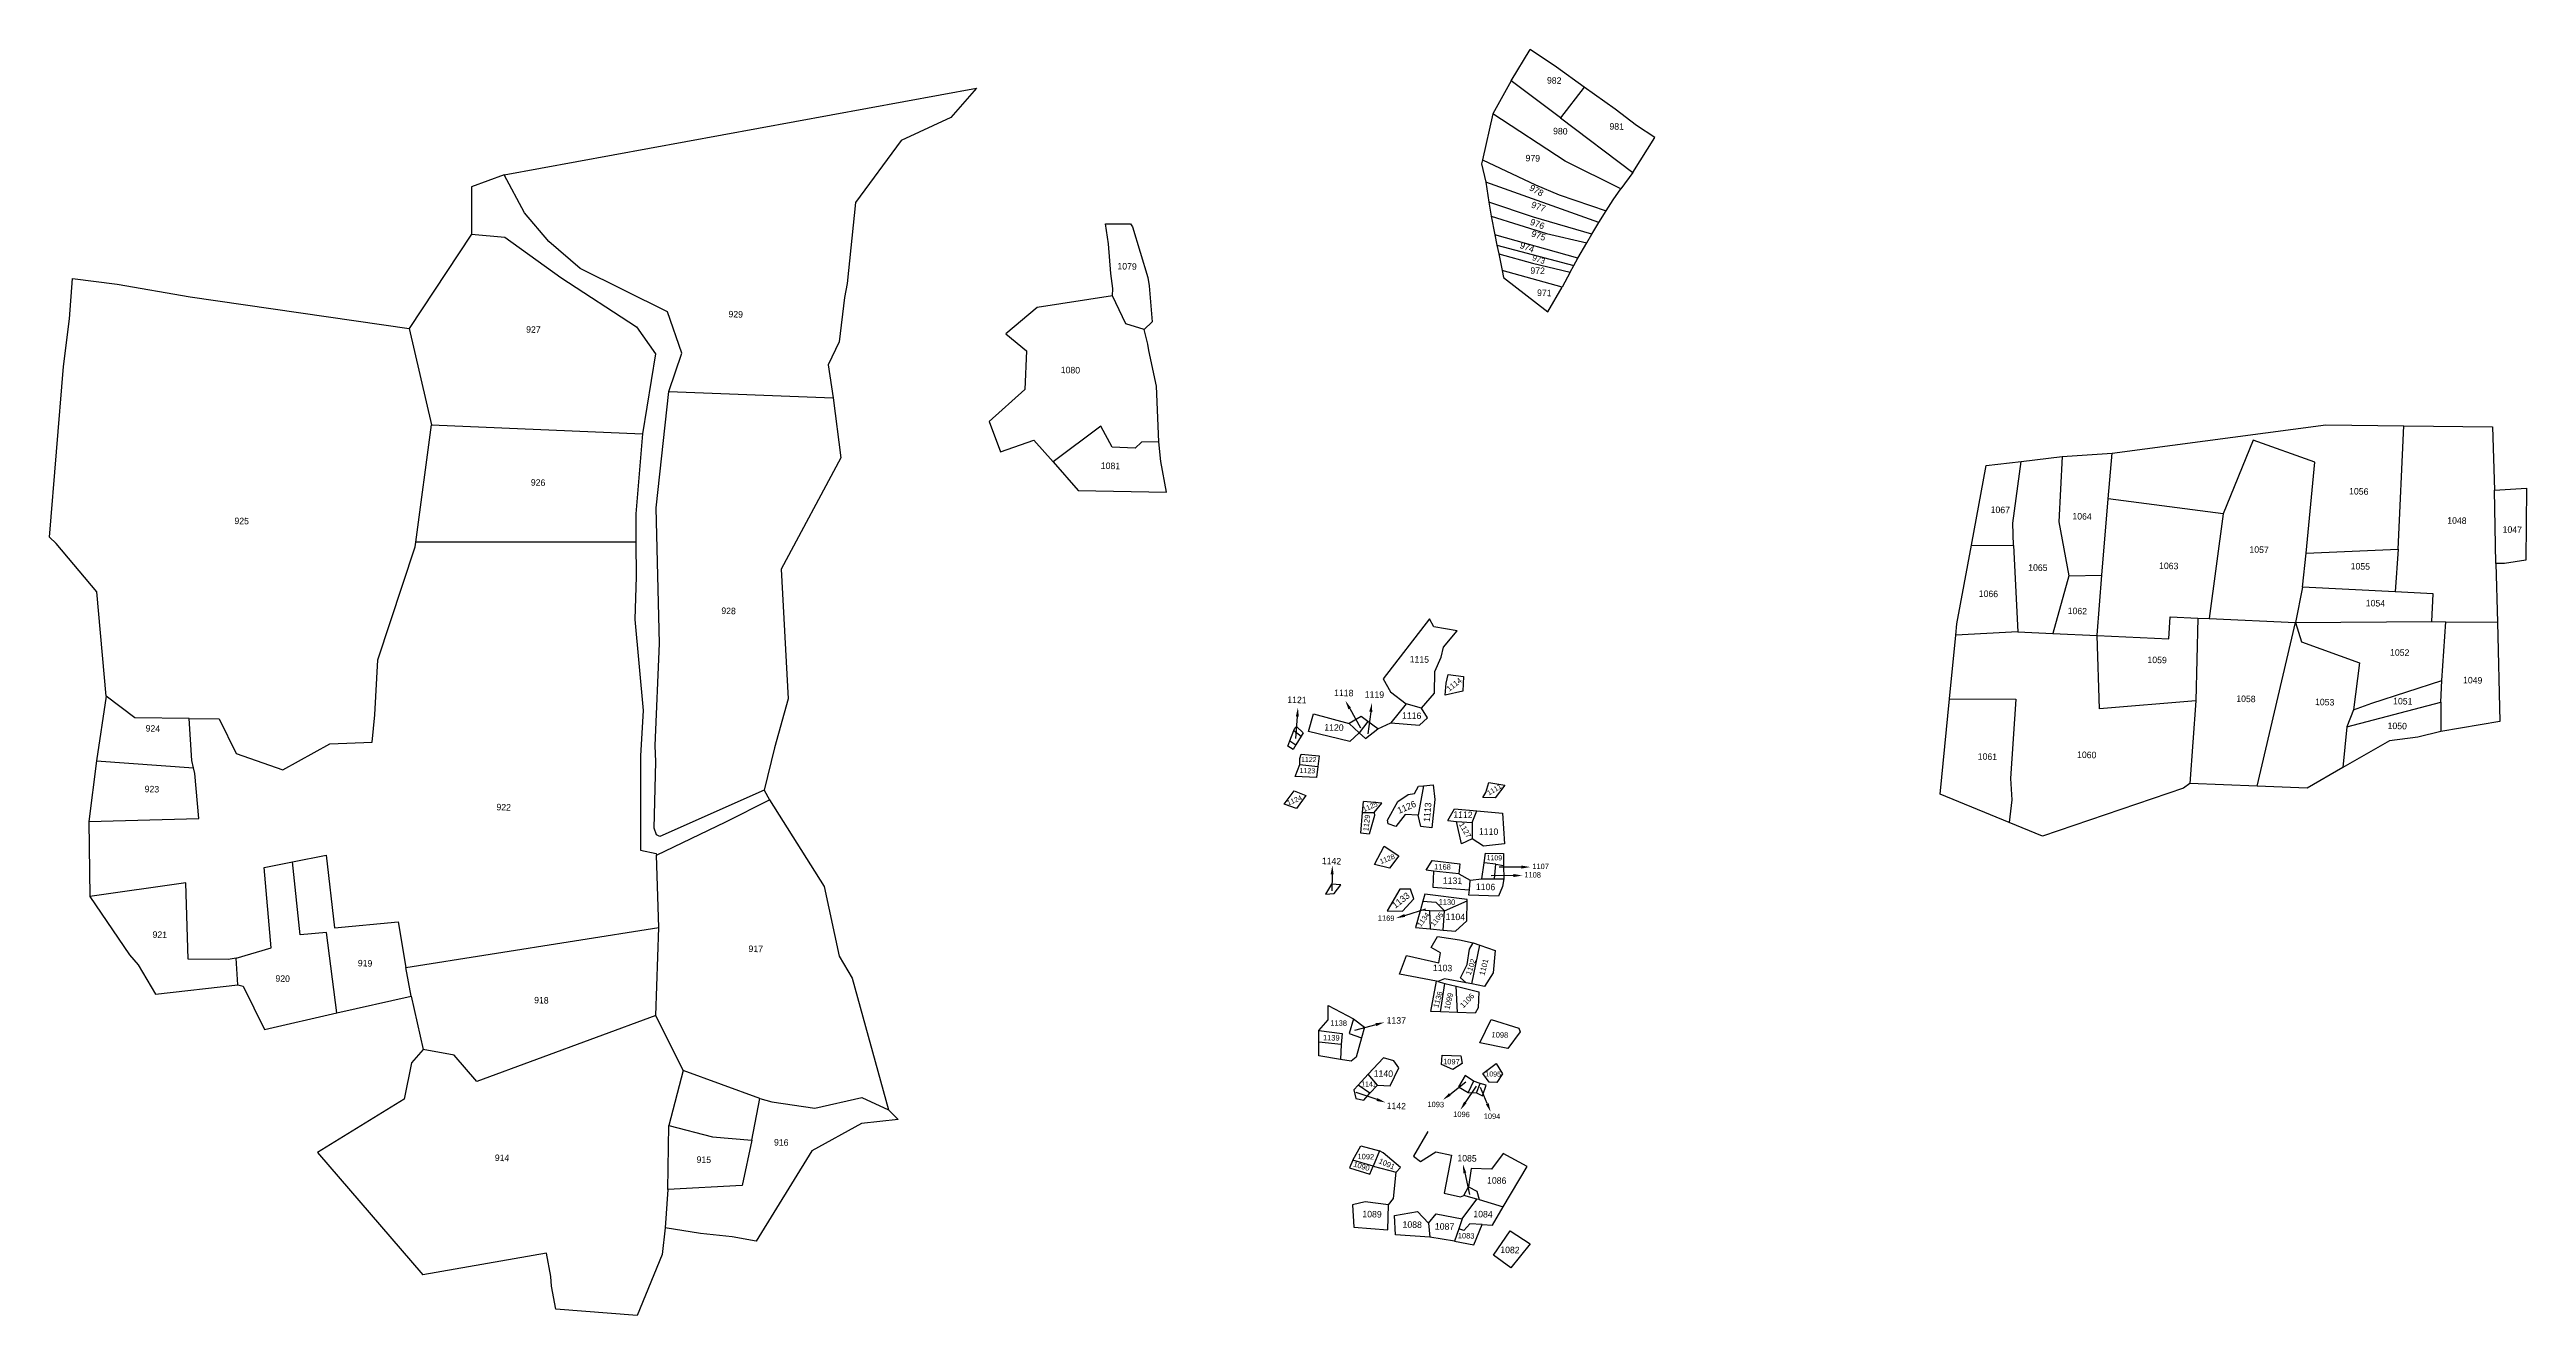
# Model space of a CAD drawing. Header units: metres. Extents: x 258455 to 262651, y 2177301 to 2183135.
# Drawn here: x 258455 to 259142, y 2180038 to 2180389 of the extents above; entities that cross this region are included whole.
import ezdxf

# ---------------------------------------------------------------- set-up
doc = ezdxf.new("R2010")
doc.units = ezdxf.units.M
for name, color, linetype in [('OFF', 1, 'Continuous'), ('POLY_PARCEL', 6, 'Continuous'), ('POLY_ROAD', 30, 'Continuous'), ('TEXT_PARCEL', 7, 'Continuous')]:
    doc.layers.add(name, color=color, linetype=linetype)
doc.styles.add('TEXT_MAP', font='', dxfattribs={"height": 1.8})
doc.styles.get('TEXT_MAP').set_extended_font_data('Kruti Dev 050')

msp = doc.modelspace()

# ---------------------------------------------------------------- linework, layer by layer
for points in [[(258815.59, 2180206.7), (258818.58, 2180201.33)], [(258821.41, 2180205.81), (258820.59, 2180199.72)], [(258801.05, 2180204.48), (258800.58, 2180198.36)], [(258810.72, 2180160.73), (258810.61, 2180156.15)], [(258860.95, 2180160.4), (258854.81, 2180160.35)], [(258863.16, 2180162.74), (258857.02, 2180162.69)], [(258830.82, 2180149.33), (258836.67, 2180151.18)], [(258822.79, 2180119.05), (258816.87, 2180117.44)], [(258843.35, 2180099.71), (258847.73, 2180103.16)], [(258847.64, 2180097.49), (258850.69, 2180102)], [(258853.7, 2180097.16), (258851.86, 2180101.61)], [(258823.15, 2180098.28), (258817.33, 2180100.24)], [(258847.49, 2180077.93), (258848.81, 2180071.93)]]:
    msp.add_lwpolyline(points)
for points in [[(258800.63, 2180204.51), (258801.24, 2180206.97), (258801.46, 2180204.45)], [(258815.23, 2180206.49), (258814.37, 2180208.88), (258815.95, 2180206.9)], [(258821, 2180205.86), (258821.75, 2180208.28), (258821.82, 2180205.75)], [(258810.3, 2180160.74), (258810.77, 2180163.23), (258811.13, 2180160.72)], [(258860.95, 2180160.82), (258863.45, 2180160.42), (258860.95, 2180159.98)], [(258863.16, 2180163.16), (258865.66, 2180162.76), (258863.16, 2180162.33)], [(258830.95, 2180148.93), (258828.44, 2180148.58), (258830.7, 2180149.73)], [(258822.68, 2180119.45), (258825.2, 2180119.7), (258822.9, 2180118.64)], [(258823.28, 2180098.68), (258825.51, 2180097.48), (258823.01, 2180097.89)], [(258843.61, 2180099.38), (258841.39, 2180098.17), (258843.1, 2180100.04)], [(258847.99, 2180097.26), (258846.24, 2180095.42), (258847.3, 2180097.72)], [(258854.08, 2180097.32), (258854.65, 2180094.85), (258853.31, 2180097)], [(258847.08, 2180077.84), (258846.95, 2180080.37), (258847.89, 2180078.02)]]:
    msp.add_solid(points)
at = {"layer": 'OFF'}
for p, q in [((258581.27, 2180354.66), (258712.1, 2180378.74)), ((259013.03, 2180276.57), (259026.89, 2180277.49)), ((258466.1, 2180175.41), (258466.42, 2180154.55))]:
    msp.add_line(p, q, dxfattribs=at)
at = {"layer": 'POLY_PARCEL'}
for p, q in [((258860.29, 2180380.73), (258865.6, 2180389.44)), ((258872.93, 2180384.56), (258865.6, 2180389.44)), ((258880.53, 2180379.03), (258872.93, 2180384.56)), ((258712.1, 2180378.74), (258705.04, 2180370.55)), ((258860.29, 2180380.73), (258855.22, 2180371.65)), ((258874.03, 2180370.47), (258860.29, 2180380.73)), ((258880.53, 2180379.03), (258874.03, 2180370.47)), ((258889.19, 2180372.87), (258880.53, 2180379.03)), ((258705.04, 2180370.55), (258691.29, 2180364.2)), ((258855.22, 2180371.65), (258852.34, 2180358.86)), ((258875.27, 2180358.5), (258855.22, 2180371.65)), ((258874.03, 2180370.47), (258894.01, 2180355.34)), ((258895.11, 2180368.37), (258889.19, 2180372.87)), ((258691.29, 2180364.2), (258678.62, 2180346.99)), ((258894.01, 2180355.34), (258900.15, 2180365.02)), ((258900.15, 2180365.02), (258895.11, 2180368.37)), ((258852.34, 2180358.86), (258852.08, 2180357.71)), ((258852.08, 2180357.71), (258853.31, 2180352.63)), ((258852.34, 2180358.86), (258867.08, 2180351.95)), ((258890.72, 2180350.82), (258875.27, 2180358.5)), ((258884.65, 2180341.47), (258853.31, 2180352.63)), ((258853.31, 2180352.63), (258854.17, 2180347.09)), ((258867.08, 2180351.95), (258873.67, 2180349.14)), ((258873.67, 2180349.14), (258886.7, 2180344.75)), ((258888.58, 2180347.74), (258890.72, 2180350.82)), ((258894.01, 2180355.34), (258890.72, 2180350.82)), ((258678.62, 2180346.99), (258676.26, 2180324.58)), ((258866.5, 2180342.98), (258854.17, 2180347.09)), ((258854.17, 2180347.09), (258854.76, 2180343.27)), ((258854.76, 2180343.27), (258870.08, 2180338.4)), ((258854.76, 2180343.27), (258855.82, 2180338.03)), ((258882.65, 2180338.28), (258866.5, 2180342.98)), ((258884.65, 2180341.47), (258886.7, 2180344.75)), ((258886.7, 2180344.75), (258888.58, 2180347.74)), ((258572.17, 2180338.27), (258554.91, 2180312.08)), ((258748.75, 2180335.6), (258747.89, 2180341.14)), ((258747.89, 2180341.14), (258754.86, 2180341.07)), ((258749.39, 2180327.34), (258748.75, 2180335.6)), ((258754.86, 2180341.07), (258755.36, 2180340.31)), ((258755.36, 2180340.31), (258759.61, 2180326.19)), ((258878.79, 2180331.62), (258855.82, 2180338.03)), ((258855.82, 2180338.03), (258856.4, 2180335.16)), ((258856.4, 2180335.16), (258877.68, 2180329.56)), ((258856.4, 2180335.16), (258856.87, 2180332.82)), ((258870.08, 2180338.4), (258881.26, 2180335.88)), ((258878.79, 2180331.62), (258881.26, 2180335.88)), ((258881.26, 2180335.88), (258882.65, 2180338.28)), ((258882.65, 2180338.28), (258884.65, 2180341.47)), ((258856.87, 2180332.82), (258866.27, 2180330.16)), ((258856.87, 2180332.82), (258857.81, 2180328.21)), ((258874.44, 2180323.51), (258857.81, 2180328.21)), ((258857.81, 2180328.21), (258858.2, 2180326.25)), ((258866.27, 2180330.16), (258876.68, 2180327.69)), ((258876.68, 2180327.69), (258877.68, 2180329.56)), ((258877.68, 2180329.56), (258878.79, 2180331.62)), ((258460.75, 2180314.8), (258461.6, 2180325.92)), ((258461.6, 2180325.92), (258473.99, 2180324.38)), ((258473.99, 2180324.38), (258494.18, 2180320.91)), ((258676.26, 2180324.58), (258675.54, 2180320.71)), ((258749.95, 2180323.17), (258749.39, 2180327.34)), ((258749.86, 2180321.16), (258749.95, 2180323.17)), ((258759.61, 2180326.19), (258759.97, 2180323.87)), ((258759.97, 2180323.87), (258760.82, 2180313.89)), ((258858.2, 2180326.25), (258870.51, 2180316.74)), ((258870.51, 2180316.74), (258874.44, 2180323.51)), ((258876.68, 2180327.69), (258874.44, 2180323.51)), ((258459.07, 2180301.56), (258460.75, 2180314.8)), ((258494.18, 2180320.91), (258554.91, 2180312.08)), ((258675.54, 2180320.71), (258674.07, 2180308.41)), ((258728.96, 2180317.87), (258720.28, 2180310.61)), ((258749.86, 2180321.16), (258728.96, 2180317.87)), ((258753.56, 2180313.41), (258749.86, 2180321.16)), ((258554.91, 2180312.08), (258561.05, 2180285.4)), ((258674.07, 2180308.41), (258670.99, 2180301.97)), ((258720.28, 2180310.61), (258725.96, 2180305.85)), ((258758.57, 2180311.84), (258753.56, 2180313.41)), ((258760.82, 2180313.89), (258758.57, 2180311.84)), ((258759.61, 2180307.75), (258758.57, 2180311.84)), ((258759.89, 2180306.01), (258759.61, 2180307.75)), ((258455.22, 2180254.18), (258459.07, 2180301.56)), ((258670.99, 2180301.97), (258672.39, 2180292.9)), ((258725.96, 2180305.85), (258725.52, 2180295.14)), ((258762.05, 2180296.08), (258759.89, 2180306.01)), ((258626.83, 2180294.62), (258672.39, 2180292.9)), ((258725.52, 2180295.14), (258715.68, 2180286.33)), ((258762.65, 2180280.64), (258762.05, 2180296.08)), ((258672.39, 2180292.9), (258674.56, 2180276.23)), ((258556.78, 2180252.83), (258561.05, 2180285.4)), ((258561.05, 2180285.4), (258619.54, 2180282.85)), ((258715.68, 2180286.33), (258718.76, 2180277.89)), ((258718.76, 2180277.89), (258728, 2180281.15)), ((258728, 2180281.15), (258733.37, 2180275.09)), ((258746.61, 2180285.04), (258733.37, 2180275.09)), ((258749.75, 2180279.17), (258746.61, 2180285.04)), ((258757.87, 2180280.57), (258756.15, 2180278.93)), ((258762.65, 2180280.64), (258757.87, 2180280.57)), ((258763.27, 2180275.18), (258762.65, 2180280.64)), ((259026.89, 2180277.49), (259086.13, 2180285.35)), ((259065.97, 2180281.09), (259057.7, 2180260.74)), ((259083.05, 2180275.04), (259065.97, 2180281.09)), ((259086.13, 2180285.35), (259107.79, 2180285.09)), ((259106.13, 2180250.88), (259107.79, 2180285.09)), ((259107.79, 2180285.09), (259132.3, 2180284.79)), ((259132.3, 2180284.79), (259132.85, 2180267.23)), ((258674.56, 2180276.23), (258658.02, 2180245.32)), ((258733.37, 2180275.09), (258740.35, 2180267.19)), ((258756.15, 2180278.93), (258749.75, 2180279.17)), ((258764.84, 2180266.73), (258763.27, 2180275.18)), ((258987.92, 2180252.05), (258991.98, 2180274.11)), ((258991.98, 2180274.11), (259001.68, 2180275.24)), ((258999.33, 2180258.11), (259001.68, 2180275.24)), ((259001.68, 2180275.24), (259013.03, 2180276.57)), ((259013.03, 2180276.57), (259012.13, 2180258.48)), ((259025.81, 2180264.88), (259026.89, 2180277.49)), ((259080.72, 2180249.76), (259083.05, 2180275.04)), ((258740.35, 2180267.19), (258764.84, 2180266.73)), ((259132.85, 2180267.23), (259141.73, 2180267.78)), ((259133.23, 2180246.96), (259132.85, 2180267.23)), ((259141.73, 2180267.78), (259141.55, 2180247.81)), ((259024, 2180243.7), (259025.81, 2180264.88)), ((259057.7, 2180260.74), (259025.81, 2180264.88)), ((259057.7, 2180260.74), (259053.77, 2180231.63)), ((258457.03, 2180252.44), (258455.22, 2180254.18)), ((258556.6, 2180251.51), (258556.78, 2180252.83)), ((258617.74, 2180252.88), (258556.78, 2180252.83)), ((258999.57, 2180251.9), (258999.33, 2180258.11)), ((259012.13, 2180258.48), (259014.93, 2180243.53)), ((258468.36, 2180239.05), (258457.03, 2180252.44)), ((258546.18, 2180220.21), (258556.6, 2180251.51)), ((258983.89, 2180230.15), (258987.92, 2180252.05)), ((258987.92, 2180252.05), (258999.57, 2180251.9)), ((258999.57, 2180251.9), (259000.73, 2180227.99)), ((259079.64, 2180240.39), (259080.72, 2180249.76)), ((259080.72, 2180249.76), (259106.13, 2180250.88)), ((259106.13, 2180250.88), (259105.37, 2180239.04)), ((259135.61, 2180246.9), (259133.23, 2180246.96)), ((259133.23, 2180246.96), (259133.66, 2180230.7)), ((259141.55, 2180247.81), (259135.61, 2180246.9)), ((258470.96, 2180210.17), (258468.36, 2180239.05)), ((258658.02, 2180245.32), (258659.98, 2180209.38)), ((259014.93, 2180243.53), (259010.49, 2180227.53)), ((259014.93, 2180243.53), (259024, 2180243.7)), ((259022.76, 2180227.03), (259024, 2180243.7)), ((259079.64, 2180240.39), (259077.69, 2180230.57)), ((259105.37, 2180239.04), (259079.64, 2180240.39)), ((259115.85, 2180238.49), (259105.37, 2180239.04)), ((259042.57, 2180226.01), (259043, 2180232.1)), ((259043, 2180232.1), (259050.64, 2180231.76)), ((259115.51, 2180230.83), (259115.85, 2180238.49)), ((258837.69, 2180231.57), (258824.89, 2180214.9)), ((258838.87, 2180229.35), (258837.69, 2180231.57)), ((258845.34, 2180228.25), (258838.87, 2180229.35)), ((258841.61, 2180223.76), (258845.34, 2180228.25)), ((258981.85, 2180209.37), (258983.58, 2180227.05)), ((258983.58, 2180227.05), (258983.89, 2180230.15)), ((259000.73, 2180227.99), (258983.58, 2180227.05)), ((259000.73, 2180227.99), (259010.49, 2180227.53)), ((259010.49, 2180227.53), (259022.77, 2180226.95)), ((259022.77, 2180226.95), (259022.76, 2180227.03)), ((259023.43, 2180206.61), (259022.77, 2180226.95)), ((259022.77, 2180226.95), (259042.57, 2180226.01)), ((259050.64, 2180231.76), (259050.1, 2180208.84)), ((259050.64, 2180231.76), (259053.77, 2180231.63)), ((259053.77, 2180231.63), (259077.69, 2180230.57)), ((259067.05, 2180185.18), (259077.69, 2180230.57)), ((259077.69, 2180230.57), (259115.51, 2180230.83)), ((259077.69, 2180230.57), (259079.38, 2180225.21)), ((259079.38, 2180225.21), (259095.43, 2180219.42)), ((259115.51, 2180230.83), (259119.37, 2180230.79)), ((259118.28, 2180214.5), (259119.37, 2180230.79)), ((259119.37, 2180230.79), (259133.66, 2180230.7)), ((259133.66, 2180230.7), (259134.39, 2180203.07)), ((258545.4, 2180204.99), (258546.18, 2180220.21)), ((258839.16, 2180216.95), (258840.97, 2180220.91)), ((258840.97, 2180220.91), (258841.61, 2180223.76)), ((259095.43, 2180219.42), (259093.81, 2180206.39)), ((258824.89, 2180214.9), (258826.91, 2180211.32)), ((258839.11, 2180210.94), (258839.16, 2180216.95)), ((258842.06, 2180210.4), (258842.32, 2180213.73)), ((258846.95, 2180211.52), (258842.06, 2180210.4)), ((258842.32, 2180213.73), (258842.86, 2180216.15)), ((258842.86, 2180216.15), (258847.14, 2180215.62)), ((258847.14, 2180215.62), (258846.95, 2180211.52)), ((259098.83, 2180208.23), (259118.28, 2180214.5)), ((259117.99, 2180208.5), (259118.28, 2180214.5)), ((258470.96, 2180210.17), (258468.22, 2180192.2)), ((258478.84, 2180204.1), (258470.96, 2180210.17)), ((258544.63, 2180197.4), (258545.4, 2180204.99)), ((258659.98, 2180209.38), (258656.2, 2180195.82)), ((258804.13, 2180200.32), (258805.52, 2180205.21)), ((258805.52, 2180205.21), (258815.44, 2180202.53)), ((258826.91, 2180211.32), (258831.27, 2180207.99)), ((258831.27, 2180207.99), (258826.94, 2180202.74)), ((258835.44, 2180206.83), (258831.27, 2180207.99)), ((258835.44, 2180206.83), (258839.11, 2180210.94)), ((258837.14, 2180204.12), (258835.44, 2180206.83)), ((258979.25, 2180182.96), (258981.85, 2180209.37)), ((258981.85, 2180209.37), (259000.18, 2180209.31)), ((259000.18, 2180209.31), (258998.7, 2180187.27)), ((259050.1, 2180208.84), (259023.43, 2180206.61)), ((259050.1, 2180208.84), (259048.4, 2180185.92)), ((259091.92, 2180201.61), (259117.99, 2180208.5)), ((259093.81, 2180206.39), (259091.92, 2180201.61)), ((259093.81, 2180206.39), (259098.83, 2180208.23)), ((259117.99, 2180208.5), (259118.01, 2180200.3)), ((258493.94, 2180203.93), (258478.84, 2180204.1)), ((258493.94, 2180203.93), (258502.28, 2180203.86)), ((258494.67, 2180192.27), (258493.94, 2180203.93)), ((258502.28, 2180203.86), (258506.93, 2180194.24)), ((258798.45, 2180196.31), (258799.02, 2180197.77)), ((258799.02, 2180197.77), (258800.13, 2180200.61)), ((258799.02, 2180197.77), (258800.67, 2180196.63)), ((258800.13, 2180200.61), (258800.39, 2180201.29)), ((258800.13, 2180200.61), (258802.17, 2180199.07)), ((258800.39, 2180201.29), (258800.84, 2180201.71)), ((258802.17, 2180199.07), (258800.67, 2180196.63)), ((258800.84, 2180201.71), (258802.71, 2180199.94)), ((258802.71, 2180199.94), (258802.17, 2180199.07)), ((258815.61, 2180197.57), (258804.13, 2180200.32)), ((258818.73, 2180204.46), (258815.44, 2180202.53)), ((258815.44, 2180202.53), (258818.24, 2180199.96)), ((258818.24, 2180199.96), (258815.61, 2180197.57)), ((258820.62, 2180203.11), (258818.24, 2180199.96)), ((258818.24, 2180199.96), (258819.92, 2180198.42)), ((258820.62, 2180203.11), (258818.73, 2180204.46)), ((258819.92, 2180198.42), (258823.42, 2180201.11)), ((258823.42, 2180201.11), (258820.62, 2180203.11)), ((258823.42, 2180201.11), (258826.94, 2180202.74)), ((258826.94, 2180202.74), (258834.9, 2180202.08)), ((258834.9, 2180202.08), (258837.14, 2180204.12)), ((259091.92, 2180201.61), (259090.86, 2180190.34)), ((259103.73, 2180197.73), (259090.86, 2180190.34)), ((259111.58, 2180198.74), (259103.73, 2180197.73)), ((259118.01, 2180200.3), (259111.58, 2180198.74)), ((259134.39, 2180203.07), (259118.01, 2180200.3)), ((258468.22, 2180192.2), (258466.1, 2180175.41)), ((258468.22, 2180192.2), (258495.12, 2180190.31)), ((258495.12, 2180190.31), (258494.67, 2180192.27)), ((258506.93, 2180194.24), (258519.9, 2180189.69)), ((258519.9, 2180189.69), (258532.91, 2180196.93)), ((258532.91, 2180196.93), (258544.63, 2180197.4)), ((258656.2, 2180195.82), (258653.31, 2180184.04)), ((258799.87, 2180195.32), (258798.45, 2180196.31)), ((258800.67, 2180196.63), (258799.87, 2180195.32)), ((258800.5, 2180187.84), (258801.8, 2180191.16)), ((258801.76, 2180192.84), (258802.17, 2180194.05)), ((258801.8, 2180191.16), (258801.76, 2180192.84)), ((258801.8, 2180191.16), (258806.74, 2180190.64)), ((258802.17, 2180194.05), (258807.12, 2180193.63)), ((258807.12, 2180193.63), (258806.74, 2180190.64)), ((258495.48, 2180188.71), (258495.12, 2180190.31)), ((258496.62, 2180176.21), (258495.48, 2180188.71)), ((258653.31, 2180184.04), (258654.8, 2180181.44)), ((258806.36, 2180187.63), (258800.5, 2180187.84)), ((258806.74, 2180190.64), (258806.36, 2180187.63)), ((258833.5, 2180183.16), (258834.62, 2180185.19)), ((258835.99, 2180185.31), (258834.58, 2180177.11)), ((258834.62, 2180185.19), (258835.99, 2180185.31)), ((258835.99, 2180185.31), (258838.75, 2180185.55)), ((258838.75, 2180185.55), (258839.18, 2180181.5)), ((258853.29, 2180183.39), (258854.12, 2180186.19)), ((258854.12, 2180186.19), (258858.6, 2180185.47)), ((258858.6, 2180185.47), (258855.93, 2180181.96)), ((258998.7, 2180187.27), (258999.14, 2180181.35)), ((259046.66, 2180184.67), (259007.6, 2180171.28)), ((259048.4, 2180185.92), (259046.66, 2180184.67)), ((259067.05, 2180185.18), (259048.4, 2180185.92)), ((259080.91, 2180184.63), (259067.05, 2180185.18)), ((259090.86, 2180190.34), (259080.91, 2180184.63)), ((258654.8, 2180181.44), (258669.96, 2180157.32)), ((258797.41, 2180180.19), (258800.17, 2180183.85)), ((258800.82, 2180178.96), (258797.41, 2180180.19)), ((258800.17, 2180183.85), (258803.42, 2180182.56)), ((258803.42, 2180182.56), (258800.82, 2180178.96)), ((258818.65, 2180172.14), (258819.17, 2180177.85)), ((258819.17, 2180177.85), (258819.39, 2180180.97)), ((258819.17, 2180177.85), (258822.37, 2180177.92)), ((258824.49, 2180180.46), (258819.39, 2180180.97)), ((258822.37, 2180177.92), (258824.49, 2180180.46)), ((258822.37, 2180177.92), (258822.43, 2180177.01)), ((258826.09, 2180175.79), (258828.88, 2180180.9)), ((258830.93, 2180177.35), (258828.41, 2180173.98)), ((258828.88, 2180180.9), (258831.74, 2180182.89)), ((258834.58, 2180177.11), (258830.93, 2180177.35)), ((258831.74, 2180182.89), (258833.5, 2180183.16)), ((258835.27, 2180173.97), (258834.58, 2180177.11)), ((258839.18, 2180181.5), (258838.31, 2180173.59)), ((258842.78, 2180175.62), (258844.61, 2180178.89)), ((258844.61, 2180178.89), (258850.78, 2180178.36)), ((258849.48, 2180175.08), (258850.78, 2180178.36)), ((258850.78, 2180178.36), (258857.93, 2180177.74)), ((258852.5, 2180182.04), (258853.29, 2180183.39)), ((258855.93, 2180181.96), (258852.5, 2180182.04)), ((258857.93, 2180177.74), (258858.51, 2180169.23)), ((258998.35, 2180175.09), (258979.25, 2180182.96)), ((258999.14, 2180181.35), (258998.35, 2180175.09)), ((258466.1, 2180175.41), (258496.62, 2180176.21)), ((258820.93, 2180171.86), (258818.65, 2180172.14)), ((258822.43, 2180177.01), (258820.93, 2180171.86)), ((258826.22, 2180174.72), (258826.09, 2180175.79)), ((258828.41, 2180173.98), (258826.22, 2180174.72)), ((258838.31, 2180173.59), (258835.27, 2180173.97)), ((258842.78, 2180175.62), (258845.21, 2180175.43)), ((258846.52, 2180169.21), (258845.21, 2180175.43)), ((258845.21, 2180175.43), (258849.48, 2180175.08)), ((258849.53, 2180170.59), (258846.52, 2180169.21)), ((258849.48, 2180175.08), (258849.53, 2180170.59)), ((258852.68, 2180168.57), (258849.53, 2180170.59)), ((259007.6, 2180171.28), (258998.35, 2180175.09)), ((258514.71, 2180162.63), (258522.59, 2180164.19)), ((258522.59, 2180164.19), (258531.85, 2180166.03)), ((258524.73, 2180143.94), (258522.59, 2180164.19)), ((258531.85, 2180166.03), (258534.23, 2180145.86)), ((258624.12, 2180145.95), (258623.46, 2180166.07)), ((258822.46, 2180163.43), (258825.17, 2180168.55)), ((258826.63, 2180162.41), (258822.46, 2180163.43)), ((258825.17, 2180168.55), (258829.22, 2180165.86)), ((258829.22, 2180165.86), (258826.63, 2180162.41)), ((258836.74, 2180161.86), (258838.48, 2180164.56)), ((258838.48, 2180164.56), (258846.09, 2180163.62)), ((258846.09, 2180163.62), (258845.79, 2180160.88)), ((258852.17, 2180159.51), (258852.84, 2180163.91)), ((258858.51, 2180169.23), (258852.68, 2180168.57)), ((258852.84, 2180163.91), (258853.25, 2180166.58)), ((258856.07, 2180163.54), (258852.84, 2180163.91)), ((258853.25, 2180166.58), (258858.2, 2180166.54)), ((258855.67, 2180159.48), (258856.07, 2180163.54)), ((258856.07, 2180163.54), (258858.23, 2180163.2)), ((258858.2, 2180166.54), (258858.23, 2180163.2)), ((258492.97, 2180158.35), (258466.42, 2180154.55)), ((258493.66, 2180137.19), (258492.97, 2180158.35)), ((258516.62, 2180140.39), (258514.71, 2180162.63)), ((258669.96, 2180157.32), (258674.1, 2180138.05)), ((258810.51, 2180157.99), (258808.84, 2180155.21)), ((258813.1, 2180157.85), (258810.51, 2180157.99)), ((258811.29, 2180155.38), (258813.1, 2180157.85)), ((258829.44, 2180156.65), (258825.95, 2180150.64)), ((258832.42, 2180156.58), (258829.44, 2180156.65)), ((258833.35, 2180153.97), (258832.42, 2180156.58)), ((258838.8, 2180161.64), (258836.74, 2180161.86)), ((258838.8, 2180161.64), (258838.61, 2180157.16)), ((258838.61, 2180157.16), (258848.75, 2180156.48)), ((258845.79, 2180160.88), (258838.8, 2180161.64)), ((258845.79, 2180160.88), (258848.95, 2180159.13)), ((258848.63, 2180154.95), (258848.75, 2180156.48)), ((258848.75, 2180156.48), (258848.95, 2180159.13)), ((258848.95, 2180159.13), (258852.17, 2180159.51)), ((258852.17, 2180159.51), (258855.67, 2180159.48)), ((258855.67, 2180159.48), (258858.26, 2180159.45)), ((258857.91, 2180157.32), (258856.86, 2180154.68)), ((258858.26, 2180159.45), (258857.91, 2180157.32)), ((258858.23, 2180163.2), (258858.26, 2180159.45)), ((258466.42, 2180154.55), (258477.4, 2180138.46)), ((258808.84, 2180155.21), (258811.29, 2180155.38)), ((258825.95, 2180150.64), (258830.22, 2180150.54)), ((258830.22, 2180150.54), (258833.35, 2180153.97)), ((258835.18, 2180150.9), (258833.85, 2180146.04)), ((258835.83, 2180153.31), (258835.18, 2180150.9)), ((258835.18, 2180150.9), (258837.72, 2180150.69)), ((258836.36, 2180155.24), (258835.83, 2180153.31)), ((258835.83, 2180153.31), (258839.43, 2180152.99)), ((258848.14, 2180153.74), (258836.36, 2180155.24)), ((258837.72, 2180150.69), (258837.9, 2180145.63)), ((258837.72, 2180150.69), (258841.89, 2180150.65)), ((258839.43, 2180152.99), (258841.89, 2180150.65)), ((258841.52, 2180145.27), (258841.89, 2180150.65)), ((258841.89, 2180150.65), (258848.14, 2180153.41)), ((258848.08, 2180147.84), (258848.14, 2180153.41)), ((258848.14, 2180153.41), (258848.14, 2180153.74)), ((258856.86, 2180154.68), (258848.63, 2180154.95)), ((258532, 2180144.61), (258524.73, 2180143.94)), ((258534.87, 2180122.32), (258532, 2180144.61)), ((258534.23, 2180145.86), (258551.81, 2180147.56)), ((258551.81, 2180147.56), (258553.95, 2180134.91)), ((258553.95, 2180134.91), (258624.12, 2180145.95)), ((258623.23, 2180121.61), (258624.12, 2180145.95)), ((258833.85, 2180146.04), (258837.9, 2180145.63)), ((258837.9, 2180145.63), (258841.52, 2180145.27)), ((258838.14, 2180140.41), (258839.89, 2180143.53)), ((258839.89, 2180143.53), (258846.04, 2180142.55)), ((258841.52, 2180145.27), (258844.88, 2180144.94)), ((258844.88, 2180144.94), (258848.08, 2180147.84)), ((258477.4, 2180138.46), (258479.83, 2180135.64)), ((258504.72, 2180137.11), (258493.66, 2180137.19)), ((258506.93, 2180137.53), (258504.72, 2180137.11)), ((258506.93, 2180137.53), (258516.62, 2180140.39)), ((258507.4, 2180130.06), (258506.93, 2180137.53)), ((258674.1, 2180138.05), (258677.7, 2180131.93)), ((258829.42, 2180133.07), (258831.29, 2180138.24)), ((258831.29, 2180138.24), (258840.25, 2180136.17)), ((258840.7, 2180138.98), (258838.14, 2180140.41)), ((258840.25, 2180136.17), (258840.7, 2180138.98)), ((258846.04, 2180142.55), (258849.76, 2180141.7)), ((258848.09, 2180135.75), (258848.8, 2180140.01)), ((258848.8, 2180140.01), (258849.76, 2180141.7)), ((258849.39, 2180130.34), (258851.64, 2180141.07)), ((258849.76, 2180141.7), (258851.64, 2180141.07)), ((258851.64, 2180141.07), (258855.89, 2180139.65)), ((258855.89, 2180139.65), (258855.36, 2180133.41)), ((258479.83, 2180135.64), (258484.57, 2180127.51)), ((258484.57, 2180127.51), (258507.4, 2180130.06)), ((258507.4, 2180130.06), (258508.88, 2180129.76)), ((258508.88, 2180129.76), (258514.84, 2180117.74)), ((258555.44, 2180126.94), (258553.95, 2180134.91)), ((258677.7, 2180131.93), (258687.73, 2180095.4)), ((258839.6, 2180131.07), (258829.42, 2180133.07)), ((258838.1, 2180122.73), (258839.6, 2180131.07)), ((258839.98, 2180130.99), (258839.6, 2180131.07)), ((258841.82, 2180131.79), (258839.98, 2180130.99)), ((258839.98, 2180130.99), (258841.95, 2180130.5)), ((258840.77, 2180122.62), (258841.95, 2180130.5)), ((258847.86, 2180130.64), (258841.82, 2180131.79)), ((258841.95, 2180130.5), (258845.07, 2180129.71)), ((258845.42, 2180122.42), (258845.07, 2180129.71)), ((258845.07, 2180129.71), (258851.35, 2180128.13)), ((258846.25, 2180132.06), (258848.09, 2180135.75)), ((258847.86, 2180130.64), (258846.25, 2180132.06)), ((258849.39, 2180130.34), (258847.86, 2180130.64)), ((258852.98, 2180129.66), (258849.39, 2180130.34)), ((258855.36, 2180133.41), (258852.98, 2180129.66)), ((258514.84, 2180117.74), (258534.87, 2180122.32)), ((258534.87, 2180122.32), (258555.44, 2180126.94)), ((258555.44, 2180126.94), (258558.8, 2180112.21)), ((258809.57, 2180120.41), (258809.59, 2180124.37)), ((258809.59, 2180124.37), (258816.6, 2180120.7)), ((258840.77, 2180122.62), (258838.1, 2180122.73)), ((258845.42, 2180122.42), (258840.77, 2180122.62)), ((258850.37, 2180122.21), (258845.42, 2180122.42)), ((258851.17, 2180123.72), (258850.37, 2180122.21)), ((258851.35, 2180128.13), (258851.17, 2180123.72)), ((258623.23, 2180121.61), (258573.64, 2180103.28)), ((258630.84, 2180106.34), (258623.23, 2180121.61)), ((258807.06, 2180117.42), (258809.57, 2180120.41)), ((258807.06, 2180114.22), (258807.06, 2180117.42)), ((258807.06, 2180117.42), (258813.52, 2180116.58)), ((258813.52, 2180116.58), (258813.22, 2180113.54)), ((258816.6, 2180120.7), (258815.43, 2180116.62)), ((258815.43, 2180116.62), (258818.85, 2180115.43)), ((258816.6, 2180120.7), (258819.67, 2180118.35)), ((258818.85, 2180115.43), (258817.34, 2180110.02)), ((258819.67, 2180118.35), (258818.85, 2180115.43)), ((258851.63, 2180114.03), (258854.75, 2180120.51)), ((258854.75, 2180120.51), (258862.47, 2180118.04)), ((258862.83, 2180117.04), (258859.44, 2180112.4)), ((258862.47, 2180118.04), (258862.83, 2180117.04)), ((258555.56, 2180108.43), (258553.49, 2180098.44)), ((258558.8, 2180112.21), (258555.56, 2180108.43)), ((258567.39, 2180110.56), (258558.8, 2180112.21)), ((258573.64, 2180103.28), (258567.39, 2180110.56)), ((258807.05, 2180110.41), (258807.06, 2180114.22)), ((258813.06, 2180109.4), (258807.05, 2180110.41)), ((258813.22, 2180113.54), (258807.06, 2180114.22)), ((258813.22, 2180113.54), (258813.06, 2180109.4)), ((258816.01, 2180108.91), (258813.06, 2180109.4)), ((258817.34, 2180110.02), (258816.01, 2180108.91)), ((258824.92, 2180109.89), (258820.74, 2180105.34)), ((258827.79, 2180108.99), (258824.92, 2180109.89)), ((258829.2, 2180107.05), (258827.79, 2180108.99)), ((258841.04, 2180107.99), (258841.24, 2180110.62)), ((258841.24, 2180110.62), (258846.36, 2180110.42)), ((258846.36, 2180110.42), (258846.76, 2180108.28)), ((258859.44, 2180112.4), (258851.63, 2180114.03)), ((258630.84, 2180106.34), (258626.91, 2180091.07)), ((258652.12, 2180098.62), (258630.84, 2180106.34)), ((258817.89, 2180102.24), (258816.7, 2180100.94)), ((258820.74, 2180105.34), (258817.89, 2180102.24)), ((258821.19, 2180100.02), (258817.89, 2180102.24)), ((258823.29, 2180102.31), (258820.74, 2180105.34)), ((258821.19, 2180100.02), (258823.29, 2180102.31)), ((258823.29, 2180102.31), (258826.79, 2180102.08)), ((258826.79, 2180102.08), (258829.2, 2180107.05)), ((258844.13, 2180106.62), (258841.04, 2180107.99)), ((258846.76, 2180108.28), (258844.13, 2180106.62)), ((258847.6, 2180104.94), (258845.77, 2180101.86)), ((258845.77, 2180101.86), (258848.4, 2180100.2)), ((258849.85, 2180103.36), (258847.6, 2180104.94)), ((258849.85, 2180103.36), (258848.4, 2180100.2)), ((258851.77, 2180102.78), (258849.85, 2180103.36)), ((258850.69, 2180100.14), (258851.77, 2180102.78)), ((258853.41, 2180102.29), (258851.77, 2180102.78)), ((258852.35, 2180099.34), (258853.41, 2180102.29)), ((258852.49, 2180105.51), (258856.14, 2180108.32)), ((258854.27, 2180103.11), (258852.49, 2180105.51)), ((258856.32, 2180103.06), (258854.27, 2180103.11)), ((258856.14, 2180108.32), (258857.91, 2180105.46)), ((258857.91, 2180105.46), (258856.32, 2180103.06)), ((258553.49, 2180098.44), (258529.48, 2180083.58)), ((258649.83, 2180087.03), (258652.12, 2180098.62)), ((258652.12, 2180098.62), (258655.46, 2180097.65)), ((258655.46, 2180097.65), (258667.37, 2180095.88)), ((258667.37, 2180095.88), (258680.4, 2180098.9)), ((258680.4, 2180098.9), (258687.73, 2180095.4)), ((258687.73, 2180095.4), (258690.45, 2180092.8)), ((258816.7, 2180100.94), (258817.25, 2180098.57)), ((258817.25, 2180098.57), (258819.45, 2180098.13)), ((258819.45, 2180098.13), (258821.19, 2180100.02)), ((258848.4, 2180100.2), (258850.69, 2180100.14)), ((258850.69, 2180100.14), (258852.35, 2180099.34)), ((258626.61, 2180073.32), (258626.91, 2180091.07)), ((258626.91, 2180091.07), (258638.97, 2180087.94)), ((258638.97, 2180087.94), (258649.83, 2180087.03)), ((258680.25, 2180091.67), (258666.47, 2180084.05)), ((258690.45, 2180092.8), (258680.25, 2180091.67)), ((258837.28, 2180089.39), (258833.23, 2180082.62)), ((258529.48, 2180083.58), (258558.68, 2180049.7)), ((258649.83, 2180087.03), (258647.2, 2180074.44)), ((258666.47, 2180084.05), (258651.12, 2180059.02)), ((258816.45, 2180081.47), (258815.49, 2180079.37)), ((258816.45, 2180081.47), (258818.67, 2180085.46)), ((258822.05, 2180079.82), (258816.45, 2180081.47)), ((258818.67, 2180085.46), (258823.83, 2180084.04)), ((258823.83, 2180084.04), (258822.05, 2180079.82)), ((258824.88, 2180083.56), (258823.83, 2180084.04)), ((258829.67, 2180079.41), (258824.88, 2180083.56)), ((258833.23, 2180082.62), (258835.18, 2180081.13)), ((258835.18, 2180081.13), (258839.43, 2180083.77)), ((258839.43, 2180083.77), (258843.84, 2180082.91)), ((258843.84, 2180082.91), (258841.76, 2180072.29)), ((258858.12, 2180083.31), (258854.9, 2180079.01)), ((258864.75, 2180079.73), (258858.12, 2180083.31)), ((258647.2, 2180074.44), (258626.61, 2180073.32)), ((258815.49, 2180079.37), (258821.18, 2180077.62)), ((258821.18, 2180077.62), (258822.05, 2180079.82)), ((258822.05, 2180079.82), (258828.49, 2180078.14)), ((258827.71, 2180070.84), (258828.49, 2180078.14)), ((258828.49, 2180078.14), (258829.67, 2180079.41)), ((258847.18, 2180071.72), (258848.53, 2180074.13)), ((258849.26, 2180079.14), (258848.53, 2180074.13)), ((258848.53, 2180074.13), (258850.79, 2180072.86)), ((258854.9, 2180079.01), (258849.26, 2180079.14)), ((258858.16, 2180068.54), (258864.75, 2180079.73)), ((258626.61, 2180073.32), (258625.88, 2180062.71)), ((258819.84, 2180069.96), (258816.31, 2180069.13)), ((258816.31, 2180069.13), (258816.77, 2180062.95)), ((258826.37, 2180069.12), (258819.84, 2180069.96)), ((258826.13, 2180062.16), (258826.37, 2180069.12)), ((258826.37, 2180069.12), (258827.71, 2180070.84)), ((258827.98, 2180066.15), (258834.34, 2180067.22)), ((258834.34, 2180067.22), (258837.46, 2180064.02)), ((258841.76, 2180072.29), (258846.31, 2180071.27)), ((258846.31, 2180071.27), (258847.18, 2180071.72)), ((258846.72, 2180065.18), (258850.84, 2180070.71)), ((258850.84, 2180070.71), (258847.18, 2180071.72)), ((258850.79, 2180072.86), (258851.42, 2180070.56)), ((258851.42, 2180070.56), (258850.84, 2180070.71)), ((258851.42, 2180070.56), (258858.16, 2180068.54)), ((258855.14, 2180063.42), (258858.16, 2180068.54)), ((258625.88, 2180062.71), (258625.05, 2180055.28)), ((258635.64, 2180061.17), (258625.88, 2180062.71)), ((258644.44, 2180060.23), (258635.64, 2180061.17)), ((258816.77, 2180062.95), (258826.13, 2180062.16)), ((258828.24, 2180060.74), (258827.98, 2180066.15)), ((258837.83, 2180060.13), (258828.24, 2180060.74)), ((258837.46, 2180064.02), (258839.58, 2180066.64)), ((258837.46, 2180064.02), (258837.83, 2180060.13)), ((258839.58, 2180066.64), (258846.72, 2180065.18)), ((258845.79, 2180062.41), (258844.67, 2180059.05)), ((258846.72, 2180065.18), (258845.79, 2180062.41)), ((258847.18, 2180062.01), (258845.79, 2180062.41)), ((258848.9, 2180063.79), (258847.18, 2180062.01)), ((258852.25, 2180063.6), (258848.9, 2180063.79)), ((258849.98, 2180058.02), (258852.25, 2180063.6)), ((258852.25, 2180063.6), (258855.14, 2180063.42)), ((258855.42, 2180055.1), (258860.08, 2180061.93)), ((258860.08, 2180061.93), (258865.64, 2180058.29)), ((258592.98, 2180055.67), (258558.68, 2180049.7)), ((258594.17, 2180049.19), (258592.98, 2180055.67)), ((258625.05, 2180055.28), (258618.13, 2180038.42)), ((258651.12, 2180059.02), (258644.44, 2180060.23)), ((258844.67, 2180059.05), (258837.83, 2180060.13)), ((258844.67, 2180059.05), (258849.98, 2180058.02)), ((258860.22, 2180051.64), (258855.42, 2180055.1)), ((258865.64, 2180058.29), (258860.22, 2180051.64)), ((258594.33, 2180046.52), (258594.17, 2180049.19)), ((258595.55, 2180040.21), (258594.33, 2180046.52)), ((258618.13, 2180038.42), (258595.55, 2180040.21))]:
    msp.add_line(p, q, dxfattribs=at)
at = {"layer": 'POLY_ROAD'}
for p, q in [((258572.22, 2180351.36), (258572.17, 2180338.27)), ((258581.27, 2180354.66), (258572.22, 2180351.36)), ((258586.85, 2180344.16), (258581.27, 2180354.66)), ((258593.62, 2180336.22), (258586.85, 2180344.16)), ((258572.17, 2180338.27), (258581.4, 2180337.4)), ((258581.4, 2180337.4), (258596.9, 2180326.22)), ((258602.3, 2180328.68), (258593.62, 2180336.22)), ((258626.46, 2180316.73), (258602.3, 2180328.68)), ((258596.9, 2180326.22), (258617.92, 2180312.54)), ((258630.47, 2180305.2), (258626.46, 2180316.73)), ((258617.92, 2180312.54), (258623.21, 2180305.1)), ((258623.21, 2180305.1), (258619.54, 2180282.85)), ((258626.83, 2180294.62), (258630.47, 2180305.2)), ((258623.34, 2180262.38), (258626.83, 2180294.62)), ((258619.54, 2180282.85), (258617.71, 2180260.73)), ((258617.71, 2180260.73), (258617.74, 2180252.88)), ((258624.3, 2180224.72), (258623.34, 2180262.38)), ((258617.74, 2180252.88), (258617.78, 2180243.35)), ((258617.78, 2180243.35), (258617.44, 2180231.39)), ((258617.44, 2180231.39), (258619.76, 2180206.14)), ((258623.1, 2180196.47), (258624.3, 2180224.72)), ((258619.76, 2180206.14), (258618.99, 2180193.57)), ((258618.99, 2180193.57), (258619.03, 2180167.42)), ((258622.8, 2180173.57), (258623.29, 2180191.89)), ((258623.29, 2180191.89), (258623.1, 2180196.47)), ((258653.31, 2180184.04), (258624.41, 2180171.22)), ((258642.64, 2180175.25), (258654.8, 2180181.44)), ((258623.47, 2180171.72), (258622.8, 2180173.57)), ((258623.46, 2180166.07), (258642.64, 2180175.25)), ((258624.41, 2180171.22), (258623.47, 2180171.72)), ((258619.03, 2180167.42), (258623.35, 2180166.55)), ((258623.35, 2180166.55), (258623.46, 2180166.07))]:
    msp.add_line(p, q, dxfattribs=at)

# ---------------------------------------------------------------- texts
at = {"layer": 'TEXT_PARCEL', "style": 'TEXT_MAP'}
for s, height, rotation, p in [('982', 1.8, 358.65644, (258870.23, 2180380)), ('980', 1.8, 358.65644, (258871.93, 2180365.95)), ('981', 1.8, 358.65644, (258887.55, 2180367.25)), ('979', 1.8, 358.65644, (258864.3, 2180358.44)), ('978', 1.8, 330.77835, (258865.18, 2180350.56)), ('976', 1.8, 339.64513, (258865.4, 2180340.92)), ('977', 1.8, 340.2354, (258865.72, 2180345.69)), ('974', 1.8, 340.2354, (258862.56, 2180334.44)), ('975', 1.8, 340.74209, (258865.73, 2180337.67)), ('1079', 1.8, 358.65644, (258751.18, 2180328.48)), ('972', 1.8, 358.65644, (258865.64, 2180327.27)), ('973', 1.6, 340.85106, (258866.04, 2180331.08)), ('971', 1.8, 358.65644, (258867.49, 2180321.12)), ('929', 1.8, 358.65644, (258643.38, 2180315.18)), ('927', 1.8, 358.65644, (258587.3, 2180310.93)), ('1080', 1.8, 358.65644, (258735.48, 2180299.72)), ('1081', 1.8, 358.65644, (258746.58, 2180273.17)), ('926', 1.8, 358.65644, (258588.61, 2180268.52)), ('1056', 1.8, 358.65644, (259092.56, 2180266.09)), ('925', 1.8, 358.65644, (258506.45, 2180257.86)), ('1067', 1.8, 358.65644, (258993.2, 2180260.96)), ('1064', 1.8, 358.65644, (259015.87, 2180259.16)), ('1048', 1.8, 358.65644, (259119.76, 2180257.99)), ('1047', 1.8, 358.65644, (259135.1, 2180255.49)), ('1065', 1.8, 358.65644, (259003.62, 2180244.95)), ('1063', 1.8, 358.65644, (259039.88, 2180245.43)), ('1057', 1.8, 358.65644, (259064.94, 2180249.93)), ('1055', 1.8, 358.65644, (259092.99, 2180245.3)), ('1066', 1.8, 358.65644, (258989.91, 2180237.69)), ('928', 1.8, 358.65644, (258641.4, 2180232.94)), ('1062', 1.8, 358.65644, (259014.56, 2180232.91)), ('1054', 1.8, 358.65644, (259097.18, 2180235.08)), ('1115', 1.8, 358.65644, (258832.19, 2180219.5)), ('1059', 1.8, 358.65644, (259036.67, 2180219.35)), ('1052', 1.8, 358.65644, (259103.91, 2180221.41)), ('1118', 1.8, 358.65644, (258811.25, 2180210.2)), ('1119', 1.8, 358.65644, (258819.74, 2180209.76)), ('1114', 1.5, 37.92807, (258843.17, 2180211.35)), ('1049', 1.8, 358.65644, (259124.13, 2180213.73)), ('1121', 1.8, 358.65644, (258798.26, 2180208.27)), ('1116', 1.8, 358.65644, (258830.06, 2180203.91)), ('1058', 1.8, 358.65644, (259061.29, 2180208.56)), ('1053', 1.8, 358.65644, (259083.11, 2180207.66)), ('1051', 1.8, 358.65644, (259104.76, 2180207.9)), ('924', 1.8, 358.65644, (258481.84, 2180200.33)), ('1120', 1.8, 358.65644, (258808.52, 2180200.62)), ('1050', 1.8, 358.65644, (259103.22, 2180201.05)), ('1122', 1.4, 358.65644, (258802.08, 2180191.94)), ('1061', 1.8, 358.65644, (258989.63, 2180192.54)), ('1060', 1.8, 358.65644, (259017.15, 2180193.03)), ('923', 1.8, 358.65644, (258481.57, 2180183.52)), ('1123', 1.4, 358.65644, (258801.7, 2180188.84)), ('1111', 1.4, 30.25698, (258854.15, 2180182.56)), ('922', 1.8, 358.65644, (258579.07, 2180178.5)), ('1124', 1.4, 22.28006, (258798.53, 2180179.81)), ('1125', 1.4, 24.50459, (258819.57, 2180177.98)), ('1129', 1.5, 82.94431, (258820.74, 2180172.61)), ('1126', 1.8, 23.09464, (258829.25, 2180177.51)), ('1113', 1.8, 84.964, (258837.78, 2180175.21)), ('1112', 1.8, 358.65644, (258844.28, 2180176.44)), ('1127', 1.5, 299.62721, (258845.8, 2180174.61)), ('1110', 1.8, 358.65644, (258851.39, 2180171.76)), ('1142', 1.8, 358.65644, (258807.84, 2180163.57)), ('1128', 1.4, 21.84939, (258824.25, 2180163.57)), ('1168', 1.5, 358.65644, (258838.98, 2180162.12)), ('1109', 1.4, 358.65644, (258853.49, 2180164.68)), ('1107', 1.5, 359.17888, (258866.18, 2180162.23)), ('1131', 1.8, 358.65644, (258841.37, 2180158.13)), ('1106', 1.8, 358.65644, (258850.55, 2180156.43)), ('1108', 1.5, 359.17888, (258863.97, 2180159.89)), ('1133', 1.8, 38.4543, (258828.22, 2180151.16)), ('1134', 1.4, 53.6571, (258835.26, 2180146.04)), ('1105', 1.4, 50.77391, (258838.93, 2180146.16)), ('1130', 1.5, 358.65644, (258840.22, 2180152.37)), ('1104', 1.8, 358.65644, (258842.18, 2180148.12)), ('921', 1.8, 358.65644, (258483.76, 2180143.15)), ('1169', 1.5, 358.65644, (258823.36, 2180147.89)), ('919', 1.8, 358.65644, (258540.65, 2180135.23)), ('917', 1.8, 358.65644, (258648.93, 2180139.21)), ('1102', 1.5, 70.21679, (258849.08, 2180132.64)), ('1101', 1.5, 75.92871, (258852.93, 2180132.59)), ('920', 1.8, 358.65644, (258517.81, 2180130.98)), ('1103', 1.8, 358.65644, (258838.61, 2180133.94)), ('918', 1.8, 358.65644, (258589.52, 2180124.97)), ('1136', 1.5, 73.85584, (258840.11, 2180123.6)), ('1099', 1.5, 76.48176, (258843.22, 2180123.17)), ('1106', 1.5, 46.37495, (258847.09, 2180123.56)), ('1139', 1.5, 358.65644, (258808.16, 2180114.73)), ('1138', 1.5, 358.65644, (258810.2, 2180118.81)), ('1137', 1.8, 358.65644, (258825.79, 2180119.39)), ('1098', 1.5, 358.65644, (258854.89, 2180115.53)), ('1097', 1.5, 358.65644, (258841.45, 2180108.11)), ('1141', 1.4, 358.65644, (258818.74, 2180101.94)), ('1140', 1.8, 358.65644, (258822.22, 2180104.66)), ('1095', 1.4, 358.65644, (258853.17, 2180104.72)), ('1142', 1.8, 358.65644, (258825.8, 2180095.67)), ('1093', 1.5, 358.65644, (258837.11, 2180096.24)), ('1096', 1.5, 358.65644, (258844.25, 2180093.5)), ('1094', 1.5, 358.65644, (258852.7, 2180092.96)), ('914', 1.8, 358.65644, (258578.62, 2180081.26)), ('915', 1.8, 358.65644, (258634.54, 2180080.76)), ('916', 1.8, 358.65644, (258656, 2180085.55)), ('1090', 1.5, 342.27942, (258816.45, 2180079.79)), ('1092', 1.5, 358.65644, (258817.73, 2180081.78)), ('1091', 1.5, 336.04212, (258823.47, 2180080.72)), ('1085', 1.8, 358.65644, (258845.4, 2180081.18)), ('1086', 1.8, 358.65644, (258853.63, 2180075.02)), ('1089', 1.8, 358.65644, (258819.08, 2180065.68)), ('1084', 1.8, 358.65644, (258849.83, 2180065.68)), ('1088', 1.8, 358.65644, (258830.21, 2180062.78)), ('1087', 1.8, 358.65644, (258839.17, 2180062.26)), ('1083', 1.5, 358.65644, (258845.53, 2180059.83)), ('1082', 1.8, 358.65644, (258857.3, 2180055.76))]:
    msp.add_text(s, height=height, rotation=rotation, dxfattribs=at).set_placement(p)

doc.saveas('drawing.dxf')
